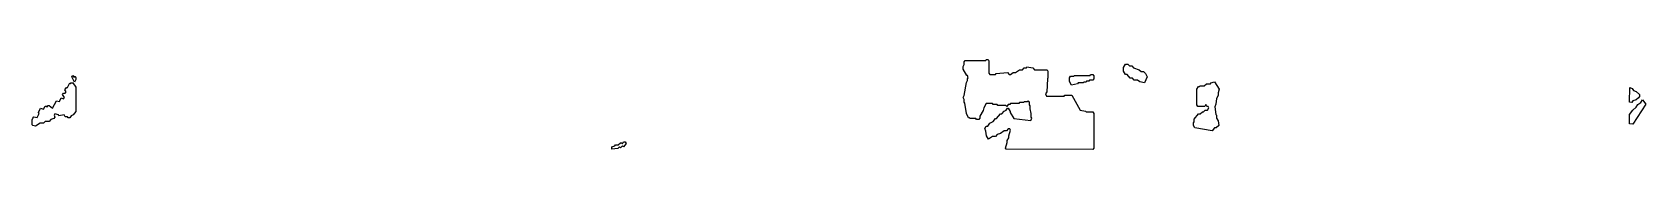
# Model space of a CAD drawing. Header units: millimetres. Extents: x 0 to 4692, y 0 to 263.
import ezdxf

# ---------------------------------------------------------------- set-up
doc = ezdxf.new("R2010")
doc.units = ezdxf.units.MM
doc.layers.add('M', color=7, linetype='Continuous')

msp = doc.modelspace()

# ---------------------------------------------------------------- linework, layer by layer
at = {"layer": 'M'}
for points in [[(2830, 4.2), (2835, 20.7), (2835, 26.1), (2840, 34.4), (2840, 39.8), (2845, 56.2), (2842.5, 60.2), (2837.6, 60.2), (2832.6, 54.8), (2826, 54.8), (2816, 46.6), (2806, 43.8), (2801, 38.3), (2792.6, 38.3), (2780.9, 30.1), (2775, 39.8), (2773.3, 53.5), (2770, 61.7), (2774.2, 68.7), (2779.2, 68.7), (2784.2, 76.8), (2794.2, 82.3), (2800.9, 90.6), (2804.2, 90.6), (2815.9, 104.2), (2819.2, 104.2), (2825.9, 112.4), (2832.5, 115.2), (2835.9, 120.7), (2837.7, 120.7), (2843.5, 111), (2843.5, 108.3), (2854.3, 90.6), (2904.2, 85.1), (2906.7, 91.8), (2905, 94.5), (2905, 105.5), (2901.7, 119.2), (2901.7, 127.4), (2900, 130.1), (2900, 138.3), (2896, 142.3), (2894.3, 139.6), (2884.3, 139.6), (2882.7, 136.9), (2871, 136.9), (2869.3, 134.2), (2844.3, 134.2), (2842.7, 131.4), (2837.7, 131.4), (2834.3, 125.9), (2830.9, 128.7), (2807.5, 128.7), (2805.9, 131.4), (2794.2, 131.4), (2792.5, 134.2), (2774.3, 134.2), (2766.9, 121.9), (2765.2, 113.7), (2755.2, 97.3), (2755.2, 91.8), (2752.7, 87.6), (2745.9, 87.6), (2744.2, 90.4), (2727.5, 90.4), (2725.9, 93.1), (2722.5, 93.1), (2716.7, 105.5), (2711.7, 135.6), (2710, 138.3), (2710, 146.6), (2706.6, 152.1), (2710, 157.6), (2716.7, 195.9), (2720, 201.4), (2720, 206.9), (2721.7, 209.6), (2719.2, 216.3), (2717.5, 216.3), (2706.7, 234.2), (2706.7, 242.4), (2710, 247.9), (2710, 256.1), (2712.5, 260.3), (2772.5, 260.3), (2774.2, 263.1), (2779.3, 263.1), (2781.9, 258.9), (2781.9, 223.3), (2784.3, 219.2), (2800.9, 219.2), (2802.5, 222), (2836, 224.7), (2841, 219.2), (2844.2, 219.2), (2852.6, 224.7), (2859.2, 224.7), (2870.9, 232.9), (2879.2, 232.9), (2884.2, 238.4), (2890.9, 238.4), (2892.5, 241.2), (2909.3, 238.4), (2914.3, 232.9), (2951, 232.9), (2953.5, 228.8), (2953.5, 209.5), (2951.9, 206.8), (2950.2, 168.5), (2946.9, 163), (2949.3, 156.3), (3000.9, 156.3), (3002.5, 159), (3022.7, 159), (3047.7, 115.2), (3062.7, 112.5), (3064.3, 109.7), (3084.3, 109.7), (3086.9, 105.5), (3086.9, 4.2), (3084.3, 0), (2831.7, 1.4), (2830, 4.2)], [(3220.9, 197.2), (3214.2, 202.6), (3204.2, 202.6), (3199.2, 208.1), (3192.6, 208.1), (3184.2, 219), (3179.2, 219), (3173.3, 228.7), (3173.3, 239.7), (3179.2, 249.4), (3186, 249.4), (3191, 243.9), (3197.6, 243.9), (3202.7, 238.4), (3219.3, 232.9), (3224.3, 227.5), (3231, 227.5), (3237.7, 221.9), (3241.9, 212.3), (3234.3, 194.4), (3220.9, 197.2)], [(1.7, 69.8), (0, 72.6), (0, 86.4), (1.7, 91.9), (4.2, 96), (14.2, 93.3), (20, 105.5), (18.3, 108.2), (24.2, 120.7), (32.6, 118), (37.5, 126.2), (41, 126.2), (42.6, 123.5), (45.9, 128.9), (49.3, 128.9), (59.2, 120.7), (70.9, 142.6), (79.2, 139.9), (84.2, 150.8), (90.9, 148.1), (93.3, 152.1), (88.3, 160.3), (90.9, 164.5), (95.9, 164.5), (98.3, 168.5), (95, 174), (99.2, 180.9), (102.5, 180.9), (109.3, 194.7), (110.9, 192), (112.5, 194.6), (117.7, 194.6), (126.9, 182.2), (126.9, 111), (119.3, 101.3), (112.7, 98.6), (109.3, 93.1), (104.2, 93.1), (102.5, 95.8), (95.9, 95.8), (92.6, 101.3), (77.6, 98.6), (75.9, 101.3), (66, 104), (63.5, 100), (65.2, 94.6), (62.7, 90.4), (54.3, 87.6), (49.3, 82.1), (37.6, 82.1), (32.6, 76.7), (22.6, 76.7), (9.3, 68.4), (1.7, 69.8)], [(115, 212.3), (117.6, 216.6), (121, 211.1), (124.3, 213.8), (126.9, 209.6), (126.9, 204.1), (122.6, 197), (115, 212.3)], [(3016.7, 198.6), (3016.7, 209.6), (3019.2, 213.8), (3029.2, 213.8), (3030.9, 216.5), (3075.9, 216.5), (3077.5, 219.2), (3084.3, 219.2), (3086.9, 215.1), (3086.9, 206.8), (3084.3, 202.6), (3074.3, 202.6), (3072.7, 199.9), (3066, 199.9), (3064.3, 197.1), (3057.7, 197.1), (3056, 194.4), (3041, 194.4), (3039.3, 191.7), (3021.7, 187.5), (3016.7, 198.6)], [(3380.9, 63), (3376.7, 69.9), (3376.7, 78.2), (3378.3, 80.9), (3378.3, 89.1), (3390.9, 104.2), (3395.9, 104.2), (3402.6, 109.7), (3405.9, 109.7), (3410.9, 115.2), (3417.5, 115.2), (3421.6, 121.9), (3419.2, 126), (3415.9, 126), (3412.6, 131.3), (3409.3, 126), (3389.2, 126), (3386.7, 130.1), (3386.7, 176.7), (3390.9, 183.7), (3394.2, 183.7), (3395.9, 186.4), (3407.6, 186.4), (3414.2, 191.9), (3425.9, 191.9), (3427.5, 194.6), (3437.6, 197.4), (3451.9, 176.7), (3448.5, 165.7), (3448.5, 157.5), (3443.5, 149.3), (3441.9, 132.9), (3438.5, 124.7), (3441.9, 102.8), (3443.5, 100.1), (3443.5, 91.9), (3448.5, 83.6), (3450.2, 69.9), (3442.6, 63), (3437.6, 63), (3431, 54.8), (3380.9, 63)], [(4645.8, 181), (4652.7, 178.2), (4656, 172.7), (4664.3, 169.9), (4673.5, 160.3), (4673.5, 154.8), (4671, 150.6), (4664.3, 145.1), (4654.3, 142.4), (4651, 136.9), (4645, 138.3), (4645.8, 181)], [(4645, 102.8), (4654.2, 115.2), (4664.2, 123.4), (4669.2, 131.6), (4677.5, 137.1), (4682.6, 145.4), (4691.9, 132.9), (4654.3, 73.9), (4645, 75.3), (4645, 102.8)], [(1685, 1.4), (1685.8, 8.4), (1694.2, 11.1), (1695.9, 13.9), (1704.2, 13.9), (1710.9, 19.4), (1714.3, 19.4), (1715.9, 16.7), (1719.2, 22.1), (1724.3, 22.1), (1726.9, 17.9), (1719.3, 8.2), (1715.9, 10.9), (1710.9, 5.4), (1707.6, 8.2), (1702.6, 2.7), (1685, 1.4)]]:
    msp.add_lwpolyline(points, close=True, dxfattribs=at)

doc.saveas('drawing.dxf')
